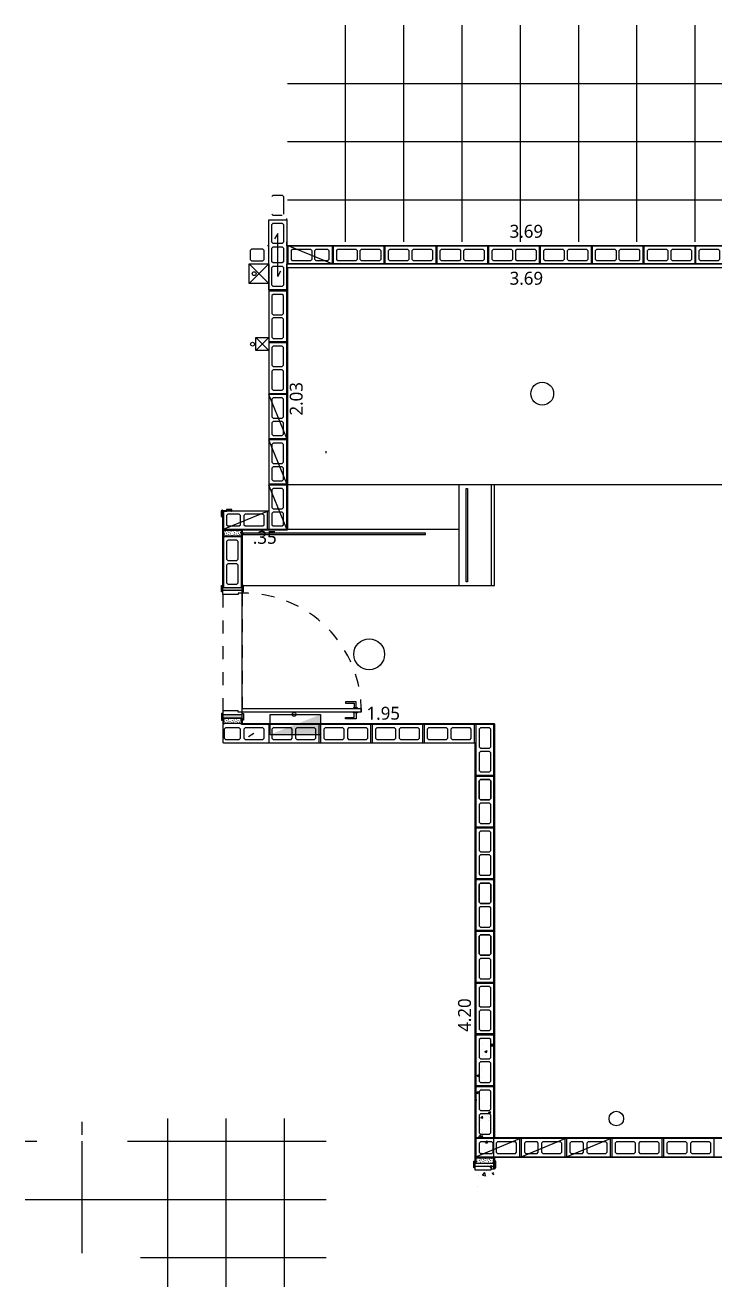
# Model space of a CAD drawing. Header units: metres. Extents: x 3.4 to 18.5, y -11.2 to 1.8.
# Drawn here: x 3.4 to 8.72, y -7.97 to 1.77 of the extents above; entities that cross this region are included whole.
import ezdxf

# ---------------------------------------------------------------- set-up
doc = ezdxf.new("R2010")
doc.units = ezdxf.units.M
doc.linetypes.add('HIDDEN', pattern=[0.375, 0.25, -0.125])
for name, color, linetype in [('00 - ARQ-STA - FOLHA', 5, 'Continuous'), ('ARQ-STA - COTA_DE_NÍVEL_(PLANTA-CORTE)', 4, 'Continuous'), ('ARQ-STA - COTAS_ALVENARIA', 1, 'Continuous'), ('ARQ-STA - PISOS_APARTAMENTOS - BANHEIROS', 8, 'Continuous'), ('ARQ-STA - PORTAS', 4, 'Continuous'), ('ARQ-STA - REVESTIMENTOS', 4, 'Continuous'), ('ARQ-STA - SHAFTS_E_ENCHIMENTOS', 1, 'Continuous'), ('ARQ-STA - SHAFTS_E_ENCHIMENTOS_NOMENCLATURA', 1, 'Continuous'), ('ELÉTRICA - ARQ-STA - ELÉTRICA', 82, 'Continuous'), ('ESTRUTURA - ARQ-STA - ALVENARIA_ESTRUTURAL', 5, 'Continuous'), ('ESTRUTURA - ARQ-STA - ALVENARIA_NÃO_ESTRUTURAL', 2, 'Continuous'), ('ESTRUTURA - ARQ-STA - BLOCOS_ESTRUTURAIS', 250, 'Continuous'), ('ESTRUTURA - ARQ-STA - VIGAS', 4, 'HIDDEN')]:
    doc.layers.add(name, color=color, linetype=linetype)
doc.styles.add('COTAS', font='segoeuil.ttf')
pattern_1 = [(81, (-1.88, 1e-13), (-0.98769, 0.156434), [])]

msp = doc.modelspace()

# ---------------------------------------------------------------- hatches: boundary and pattern name
at = {"layer": '00 - ARQ-STA - FOLHA', "true_color": 0x0000ea}
h = msp.add_hatch(dxfattribs=at)
h.set_pattern_fill('_USER', color=40, angle=81, pattern_type=0)
h.set_pattern_definition([(81, (0, 0), (-0.98769, 0.15643), [])])
h.paths.add_polyline_path([(6.804, -1.8046), (6.804, -2.5269), (6.8163, -2.5269), (6.8163, -1.8046)])
at = {"layer": '00 - ARQ-STA - FOLHA'}
h = msp.add_hatch(color=2, dxfattribs=at)
h.dxf.hatch_style = 1
h.paths.add_polyline_path([(6.4904, -2.1508), (5.0836, -2.1508), (5.0836, -2.1616), (6.4904, -2.1616)])
h.paths.add_polyline_path([(5.1356, -2.2945), (5.3645, -2.2945), (5.3645, -2.0546), (5.1356, -2.0546)], flags=9)
at = {"layer": '00 - ARQ-STA - FOLHA', "true_color": 0x0000ea}
h = msp.add_hatch(dxfattribs=at)
h.set_pattern_fill('_USER', color=32, angle=81, pattern_type=0)
h.set_pattern_definition(pattern_1)
h.paths.add_polyline_path([(7.9648, -6.6188, 0.414214), (7.9086, -6.675), (7.9648, -6.675)])
h.paths.add_polyline_path([(8.0211, -6.675), (7.9648, -6.675), (7.9648, -6.7039), (8.0131, -6.7039, 0.135785)])
h.paths.add_polyline_path([(8.0131, -6.7039), (7.9648, -6.7039), (7.9648, -6.7313, 0.263603)])
h = msp.add_hatch(dxfattribs=at)
h.set_pattern_fill('_USER', color=32, angle=81, pattern_type=0)
h.set_pattern_definition(pattern_1)
h.paths.add_polyline_path([(7.9648, -6.6188, 0.414214), (7.9086, -6.675), (7.9648, -6.675)])
h.paths.add_polyline_path([(8.0211, -6.675), (7.9648, -6.675), (7.9648, -6.7039), (8.0131, -6.7039, 0.135785)])
h.paths.add_polyline_path([(8.0131, -6.7039), (7.9648, -6.7039), (7.9648, -6.7313, 0.263603)])
at = {"layer": 'ARQ-STA - PISOS_APARTAMENTOS - BANHEIROS'}
h = msp.add_hatch(dxfattribs=at)
h.set_pattern_fill('_USER', color=256, scale=0.45, double=1, pattern_type=0)
h.set_pattern_definition([(0, (10.3737, 0.875), (0, 0.45), []), (90, (10.3737, 0.875), (-0.45, 3e-17), [])])
h.paths.add_polyline_path([(10.75, 1.775), (10.75, 0.385), (10.115, 0.385), (10.115, 0.1), (9.3149, 0.1), (9.3149, 0.8), (9.1149, 0.8), (9.1149, 0.1), (5.425, 0.1), (5.425, 1.775)])
h = msp.add_hatch(dxfattribs=at)
h.set_pattern_fill('_USER', color=256, scale=0.45, double=1, pattern_type=0)
h.set_pattern_definition([(0, (4.28987, -6.8499), (0, 0.45), []), (90, (4.28987, -6.8499), (-0.45, 3e-17), [])])
h.paths.add_polyline_path([(4.2899, -6.6999), (3.3999, -6.6999), (3.3999, -7.7149), (4.2899, -7.7149)])
h.paths.add_polyline_path([(4.1899, -6.8499), (4.1899, -6.7999), (3.4899, -6.7999), (3.4899, -6.8499)], flags=16)
h = msp.add_hatch(dxfattribs=at)
h.set_pattern_fill('_USER', color=256, scale=0.45, double=1, pattern_type=0)
h.set_pattern_definition([(0, (4.9507, -7.7499), (0, 0.45), []), (90, (4.9507, -7.7499), (-0.45, 3e-17), [])])
h.paths.add_polyline_path([(4.2899, -7.9749), (5.7249, -7.9749), (5.7249, -6.6749), (4.2899, -6.6749)])
at = {"layer": 'ARQ-STA - PORTAS'}
h = msp.add_hatch(color=23, dxfattribs=at)
h.dxf.hatch_style = 1
h.paths.add_polyline_path([(4.9249, -2.595), (5.0749, -2.595), (5.0749, -2.57), (4.9249, -2.57)])
h.paths.add_polyline_path([(5.0749, -3.58), (5.0749, -3.555), (4.9249, -3.555), (4.9249, -3.58)])
at = {"layer": 'ELÉTRICA - ARQ-STA - ELÉTRICA'}
msp.add_hatch(color=256, dxfattribs=at).paths.add_polyline_path([(5.681, -3.5517), (5.2904, -3.708), (5.681, -3.708)])

# ---------------------------------------------------------------- linework, layer by layer
at = {"layer": '00 - ARQ-STA - FOLHA', "color": 251, "true_color": 0x636466}
for p, q in [((6.7499, -2.555), (6.7499, -1.775)), ((6.804, -2.5269), (6.804, -1.8046)), ((6.9999, -2.555), (6.9999, -1.775)), ((7.0249, -2.555), (7.0249, -1.775)), ((7.0249, -1.775), (10.5178, -1.775)), ((5.42, -2.12), (6.7499, -2.12)), ((5.0749, -2.555), (7.0249, -2.555))]:
    msp.add_line(p, q, dxfattribs=at)
msp.add_lwpolyline([(5.0749, -2.125), (5.4249, -2.125), (5.4249, -1.775), (8.9749, -1.775), (8.9749, -1.925), (10.7749, -1.925), (10.7748, -5.825), (13.4748, -5.825), (13.4748, -6.825), (7.0248, -6.825), (7.0248, -3.625), (5.0749, -3.625), (5.0749, -2.125)], dxfattribs=at)
msp.add_lwpolyline([(6.804, -1.8046), (6.8163, -1.8046), (6.8163, -2.5269), (6.804, -2.5269)], close=True, dxfattribs=at)
at = {"layer": '00 - ARQ-STA - FOLHA', "color": 40, "true_color": 0xf8d731}
msp.add_lwpolyline([(6.4904, -2.1508), (5.0836, -2.1508), (5.0836, -2.1616), (6.4904, -2.1616)], close=True, dxfattribs=at)
at = {"layer": '00 - ARQ-STA - FOLHA', "color": 32, "true_color": 0xcd6928}
for centre, radius in [((7.3925, -1.0725), 0.0883), ((6.0561, -3.0866), 0.1193), ((7.9648, -6.675), 0.0562)]:
    msp.add_circle(centre, radius, dxfattribs=at)
at = {"layer": 'ARQ-STA - COTA_DE_NÍVEL_(PLANTA-CORTE)', "color": 4}
msp.add_line((5.7227, -1.533), (5.7227, -1.5162), dxfattribs=at)
at = {"layer": 'ARQ-STA - PORTAS', "color": 2}
msp.add_lwpolyline([(4.995, -1.98), (4.995, -1.968), (4.955, -1.968), (4.955, -1.9775), (4.913, -1.9775), (4.913, -2.0225), (4.925, -2.0225), (4.925, -2.02), (4.9155, -2.02), (4.9155, -1.98), (4.9575, -1.98), (4.9575, -1.9705), (4.9925, -1.9705), (4.9925, -1.98)], close=True, dxfattribs=at)
at = {"layer": 'ARQ-STA - PORTAS', "color": 1}
for points in [[(4.924, -1.9725), (4.924, -1.9735), (4.918, -1.9735), (4.918, -1.9725)], [(4.924, -1.9775), (4.924, -1.9735), (4.925, -1.9735), (4.925, -1.9775)], [(5.0749, -2.595), (5.0749, -2.615), (5.0449, -2.615), (5.0449, -2.625), (4.9249, -2.625), (4.9249, -2.595)], [(5.0749, -3.555), (5.0749, -3.535), (5.0449, -3.535), (5.0449, -3.525), (4.9249, -3.525), (4.9249, -3.555)], [(7.0249, -7.045), (7.0249, -7.065), (6.9949, -7.065), (6.9949, -7.075), (6.8749, -7.075), (6.8749, -7.045)]]:
    msp.add_lwpolyline(points, dxfattribs=at)
at = {"layer": 'ARQ-STA - PORTAS', "color": 2}
for points in [[(4.9249, -2.605), (4.9149, -2.605), (4.9149, -2.555), (4.9249, -2.555)], [(5.0749, -2.605), (5.0849, -2.605), (5.0849, -2.555), (5.0749, -2.555)], [(4.9249, -3.545), (4.9149, -3.545), (4.9149, -3.595), (4.9249, -3.595)], [(5.0749, -3.545), (5.0849, -3.545), (5.0849, -3.595), (5.0749, -3.595)], [(6.8749, -7.055), (6.8649, -7.055), (6.8649, -7.005), (6.8749, -7.005)], [(7.0249, -7.055), (7.0349, -7.055), (7.0349, -7.005), (7.0249, -7.005)]]:
    msp.add_lwpolyline(points, dxfattribs=at)
at = {"layer": 'ARQ-STA - PORTAS', "color": 4}
for points in [[(5.0749, -2.57), (5.0749, -2.595), (4.9249, -2.595), (4.9249, -2.57)], [(5.0749, -3.58), (5.0749, -3.555), (4.9249, -3.555), (4.9249, -3.58)], [(7.0249, -7.02), (7.0249, -7.045), (6.8749, -7.045), (6.8749, -7.02)]]:
    msp.add_lwpolyline(points, close=True, dxfattribs=at)
at = {"layer": 'ARQ-STA - PORTAS', "color": 250, "linetype": 'HIDDEN', "ltscale": 0.25}
for points in [[(4.9249, -2.625), (4.9249, -3.525)], [(5.0749, -2.615), (5.0749, -3.505)]]:
    msp.add_lwpolyline(points, dxfattribs=at)
at = {"layer": 'ARQ-STA - PORTAS', "color": 1}
msp.add_lwpolyline([(5.9949, -3.535), (5.0749, -3.535), (5.0749, -3.505), (5.9949, -3.505)], close=True, dxfattribs=at)
at = {"layer": 'ARQ-STA - PORTAS'}
for points in [[(5.9559, -3.5), (5.9559, -3.455), (5.8729, -3.455), (5.8729, -3.465), (5.9399, -3.465), (5.9399, -3.5)], [(5.9649, -3.505), (5.9649, -3.5), (5.9349, -3.5), (5.9349, -3.505)], [(5.9559, -3.54), (5.9559, -3.585), (5.8729, -3.585), (5.8729, -3.575), (5.9399, -3.575), (5.9399, -3.54)], [(5.9649, -3.535), (5.9649, -3.54), (5.9349, -3.54), (5.9349, -3.535)]]:
    msp.add_lwpolyline(points, dxfattribs=at)
at = {"layer": 'ARQ-STA - PORTAS', "color": 250, "linetype": 'HIDDEN', "ltscale": 0.25}
msp.add_arc((5.0899, -3.52), 0.9051, 359.05043, 90.94957, dxfattribs=at)
at = {"layer": 'ARQ-STA - REVESTIMENTOS'}
for p, q in [((5.4199, 0.0999), (5.42, 0.0999)), ((9.1149, -0.1), (5.4199, -0.1)), ((5.4249, -0.1), (5.4249, -2.125)), ((4.9249, -2.57), (4.9249, -1.98)), ((5.4249, -2.125), (5.0749, -2.125)), ((5.0749, -2.125), (5.0749, -2.57)), ((4.9299, -2.57), (4.9249, -2.57)), ((5.0749, -2.57), (5.0699, -2.57)), ((4.9249, -3.58), (4.9249, -3.625)), ((5.0699, -3.58), (5.0749, -3.58)), ((5.0749, -3.58), (5.0749, -3.625)), ((4.9249, -3.6201), (4.9249, -3.77)), ((5.0749, -3.625), (7.0248, -3.625)), ((7.0248, -3.625), (7.0248, -6.825)), ((6.8748, -3.775), (4.9249, -3.77)), ((6.8748, -7.02), (6.8748, -3.775)), ((7.0248, -6.825), (11.2199, -6.825)), ((9.5248, -6.975), (7.0248, -6.975)), ((7.0248, -6.975), (7.0248, -7.02))]:
    msp.add_line(p, q, dxfattribs=at)
at = {"layer": 'ARQ-STA - SHAFTS_E_ENCHIMENTOS', "color": 4}
for p, q in [((5.13, -0.07), (5.28, -0.07)), ((5.13, -0.22), (5.13, -0.07)), ((5.13, -0.07), (5.28, -0.22)), ((5.13, -0.22), (5.28, -0.07)), ((5.28, -0.07), (5.28, -0.22)), ((5.28, -0.22), (5.13, -0.22)), ((5.18, -0.6393), (5.28, -0.6393)), ((5.18, -0.7393), (5.18, -0.6393)), ((5.18, -0.7393), (5.28, -0.6393)), ((5.18, -0.6393), (5.28, -0.7393)), ((5.28, -0.6393), (5.28, -0.7393)), ((5.28, -0.7393), (5.18, -0.7393)), ((5.28, -1.0604), (5.28, -1.1604)), ((5.28, -1.63), (5.28, -1.98)), ((5.28, -1.98), (5.13, -1.98))]:
    msp.add_line(p, q, dxfattribs=at)
at = {"layer": 'ARQ-STA - SHAFTS_E_ENCHIMENTOS_NOMENCLATURA', "color": 4}
for centre in [(5.1679, -0.145), (5.1554, -0.69), (5.4758, -3.5517)]:
    msp.add_circle(centre, 0.015, dxfattribs=at)
at = {"layer": 'ELÉTRICA - ARQ-STA - ELÉTRICA'}
msp.add_lwpolyline([(5.2904, -3.5517), (5.681, -3.5517), (5.681, -3.708), (5.2904, -3.708)], close=True, dxfattribs=at)
at = {"layer": 'ESTRUTURA - ARQ-STA - ALVENARIA_ESTRUTURAL'}
for p, q in [((5.42, 0.27), (5.42, 0.28)), ((5.42, 0.07), (5.42, 0.0999)), ((5.28, 0.07), (5.27, 0.07)), ((10.78, 0.07), (5.42, 0.07)), ((5.27, -0.07), (5.28, -0.07)), ((5.28, -0.07), (5.28, -1.98)), ((5.42, -2.12), (5.42, -0.07)), ((5.42, -0.07), (10.78, -0.07)), ((5.28, -1.98), (4.93, -1.98)), ((4.93, -1.98), (4.93, -2.57)), ((5.07, -2.57), (5.07, -2.12)), ((5.07, -2.12), (5.42, -2.12)), ((4.93, -2.57), (5.07, -2.57)), ((5.0699, -3.58), (4.9299, -3.58)), ((4.9299, -3.58), (4.9299, -3.63)), ((5.0699, -3.63), (5.0699, -3.58)), ((7.0199, -3.63), (5.0699, -3.63)), ((7.0199, -6.83), (7.0199, -3.63)), ((4.9299, -3.77), (6.8799, -3.77)), ((6.8799, -3.77), (6.8799, -7.02)), ((9.67, -6.83), (7.0199, -6.83)), ((7.0199, -7.02), (7.0199, -6.97)), ((7.0199, -6.97), (9.5299, -6.97)), ((6.8799, -7.02), (7.0199, -7.02))]:
    msp.add_line(p, q, dxfattribs=at)
at = {"layer": 'ESTRUTURA - ARQ-STA - ALVENARIA_NÃO_ESTRUTURAL', "linetype": 'Continuous'}
msp.add_line((5.28, -0.77), (5.28, -0.86), dxfattribs=at)
at = {"layer": 'ESTRUTURA - ARQ-STA - BLOCOS_ESTRUTURAIS'}
for p, q in [((5.35, 0.1663), (5.325, 0.123)), ((5.35, -0.1662), (5.35, 0.1663)), ((5.77, -0.07), (5.43, 0.07)), ((5.35, -0.1662), (5.375, -0.1229)), ((5.42, -1.42), (5.28, -1.08)), ((5.42, -1.77), (5.28, -1.43)), ((5.42, -2.12), (5.28, -1.78)), ((4.93, -2.12), (5.27, -1.98)), ((4.9358, -2.13), (4.9358, -2.13)), ((4.9381, -2.1323), (4.9381, -2.1323)), ((4.944, -2.1382), (4.9458, -2.14)), ((4.9579, -2.13), (4.9579, -2.13)), ((4.9608, -2.1329), (4.9625, -2.1347)), ((4.969, -2.1412), (4.969, -2.1412)), ((4.972, -2.1441), (4.9738, -2.1459)), ((4.98, -2.13), (4.98, -2.13)), ((4.9888, -2.1388), (4.9905, -2.1405)), ((5.0021, -2.13), (5.0021, -2.13)), ((5.0053, -2.1332), (5.0071, -2.135)), ((5.0166, -2.1445), (5.0183, -2.1462)), ((5.0242, -2.13), (5.0242, -2.13)), ((5.0331, -2.1389), (5.0349, -2.1407)), ((5.0463, -2.13), (5.0463, -2.13)), ((5.0497, -2.1334), (5.0515, -2.1352)), ((5.0609, -2.1446), (5.0627, -2.1464)), ((5.0684, -2.13), (5.0684, -2.13)), ((4.93, -2.1463), (4.93, -2.1463)), ((4.93, -2.1684), (4.93, -2.1684)), ((4.9385, -2.1548), (4.9403, -2.1566)), ((4.9497, -2.166), (4.9515, -2.1678)), ((4.9553, -2.1495), (4.957, -2.1512)), ((4.9665, -2.1607), (4.9682, -2.1625)), ((4.9832, -2.1553), (4.985, -2.1571)), ((4.9945, -2.1666), (4.9962, -2.1683)), ((5, -2.15), (5.0017, -2.1518)), ((5.0112, -2.1612), (5.013, -2.163)), ((5.0278, -2.1557), (5.0295, -2.1575)), ((5.0309, -2.1588), (5.0309, -2.1588)), ((5.039, -2.1669), (5.0408, -2.1687)), ((5.0444, -2.1502), (5.0461, -2.1519)), ((5.0556, -2.1614), (5.0573, -2.1632)), ((5.0619, -2.1677), (5.0619, -2.1677)), ((4.939, -3.6053), (4.9372, -3.6036)), ((4.9381, -3.5823), (4.9381, -3.5823)), ((4.9443, -3.5886), (4.9426, -3.5868)), ((4.9556, -3.5998), (4.9538, -3.5981)), ((4.9609, -3.5831), (4.9591, -3.5813)), ((4.969, -3.5912), (4.969, -3.5912)), ((4.9721, -3.5943), (4.9704, -3.5925)), ((4.9834, -3.6055), (4.9816, -3.6038)), ((4.9887, -3.5888), (4.9869, -3.587)), ((4.9999, -3.6), (4.9982, -3.5982)), ((5.0055, -3.5834), (5.0037, -3.5817)), ((5.0167, -3.5946), (5.0149, -3.5929)), ((5.0279, -3.6059), (5.0261, -3.6041)), ((5.0334, -3.5893), (5.0317, -3.5875)), ((5.0447, -3.6005), (5.0429, -3.5988)), ((5.0502, -3.584), (5.0484, -3.5822)), ((5.0614, -3.5952), (5.0596, -3.5934)), ((5.0699, -3.5816), (5.0699, -3.5816)), ((5.0699, -3.6037), (5.0699, -3.6037)), ((4.9315, -3.62), (4.9315, -3.62)), ((4.9502, -3.6166), (4.9484, -3.6148)), ((4.9536, -3.62), (4.9536, -3.62)), ((4.9668, -3.611), (4.965, -3.6093)), ((4.9757, -3.62), (4.9757, -3.62)), ((4.9946, -3.6167), (4.9928, -3.615)), ((4.9978, -3.62), (4.9978, -3.62)), ((5.0112, -3.6112), (5.0094, -3.6095)), ((5.0199, -3.62), (5.0199, -3.62)), ((5.0309, -3.6088), (5.0309, -3.6088)), ((5.0391, -3.6171), (5.0374, -3.6153)), ((5.042, -3.62), (5.042, -3.62)), ((5.0559, -3.6118), (5.0541, -3.61)), ((5.0618, -3.6177), (5.0618, -3.6177)), ((5.0641, -3.62), (5.0641, -3.62)), ((5.1662, -3.7), (5.1229, -3.725)), ((6.8799, -6.97), (7.2199, -6.83)), ((7.2299, -6.97), (7.5699, -6.83)), ((7.5799, -6.97), (7.9199, -6.83)), ((6.8799, -6.9963), (6.8799, -6.9963)), ((6.8799, -7.0184), (6.8799, -7.0184)), ((6.8857, -6.98), (6.8857, -6.98)), ((6.8881, -6.9823), (6.8881, -6.9823)), ((6.8885, -7.0048), (6.8902, -7.0066)), ((6.894, -6.9882), (6.8958, -6.99)), ((6.8997, -7.016), (6.9015, -7.0178)), ((6.9052, -6.9995), (6.907, -7.0012)), ((6.9078, -6.98), (6.9078, -6.98)), ((6.9107, -6.9829), (6.9125, -6.9847)), ((6.9164, -7.0107), (6.9182, -7.0125)), ((6.919, -6.9912), (6.919, -6.9912)), ((6.922, -6.9941), (6.9237, -6.9959)), ((6.9299, -6.98), (6.9299, -6.98)), ((6.9332, -7.0053), (6.935, -7.0071)), ((6.9387, -6.9888), (6.9405, -6.9905)), ((6.9444, -7.0166), (6.9462, -7.0183)), ((6.9499, -7), (6.9517, -7.0018)), ((6.952, -6.98), (6.952, -6.98)), ((6.9553, -6.9832), (6.957, -6.985)), ((6.9612, -7.0112), (6.9629, -7.013)), ((6.9665, -6.9945), (6.9683, -6.9962)), ((6.9741, -6.98), (6.9741, -6.98)), ((6.9777, -7.0057), (6.9795, -7.0075)), ((6.9809, -7.0088), (6.9809, -7.0088)), ((6.9831, -6.9889), (6.9848, -6.9907)), ((6.989, -7.0169), (6.9907, -7.0187)), ((6.9943, -7.0002), (6.9961, -7.0019)), ((6.9962, -6.98), (6.9962, -6.98)), ((6.9997, -6.9834), (7.0014, -6.9852)), ((7.0055, -7.0114), (7.0073, -7.0132)), ((7.0109, -6.9946), (7.0126, -6.9964)), ((7.0118, -7.0177), (7.0118, -7.0177)), ((7.0183, -6.98), (7.0183, -6.98))]:
    msp.add_line(p, q, dxfattribs=at)
for points in [[(5.305, 0.4525), (5.315, 0.4625), (5.385, 0.4625)], [(5.385, 0.4625), (5.395, 0.4525), (5.395, 0.315)], [(5.385, 0.305), (5.315, 0.305), (5.305, 0.315)], [(5.42, 0.27), (5.42, -0.27), (5.28, -0.27), (5.28, 0.27), (5.42, 0.27)], [(5.385, 0.245), (5.395, 0.235), (5.395, 0.0975), (5.385, 0.0875), (5.315, 0.0875), (5.305, 0.0975), (5.305, 0.235), (5.315, 0.245), (5.385, 0.245)], [(5.245, 0.035), (5.235, 0.045), (5.1475, 0.045), (5.1375, 0.035), (5.1375, -0.035), (5.1475, -0.045), (5.235, -0.045), (5.245, -0.035), (5.245, 0.035)], [(5.385, 0.0625), (5.395, 0.0525), (5.395, -0.0525), (5.385, -0.0625), (5.315, -0.0625), (5.305, -0.0525), (5.305, 0.0525), (5.315, 0.0625), (5.385, 0.0625)], [(5.77, -0.07), (5.43, -0.07), (5.43, 0.07), (5.77, 0.07), (5.77, -0.07)], [(5.6125, -0.035), (5.6025, -0.045), (5.465, -0.045), (5.455, -0.035), (5.455, 0.035), (5.465, 0.045), (5.6025, 0.045), (5.6125, 0.035), (5.6125, -0.035)], [(5.745, -0.035), (5.735, -0.045), (5.6475, -0.045), (5.6375, -0.035), (5.6375, 0.035), (5.6475, 0.045), (5.735, 0.045), (5.745, 0.035), (5.745, -0.035)], [(5.78, 0.07), (6.17, 0.07), (6.17, -0.07), (5.78, -0.07), (5.78, 0.07)], [(5.805, 0.035), (5.815, 0.045), (5.9525, 0.045), (5.9625, 0.035), (5.9625, -0.035), (5.9525, -0.045), (5.815, -0.045), (5.805, -0.035), (5.805, 0.035)], [(5.9875, 0.035), (5.9975, 0.045), (6.135, 0.045), (6.145, 0.035), (6.145, -0.035), (6.135, -0.045), (5.9975, -0.045), (5.9875, -0.035), (5.9875, 0.035)], [(6.18, 0.07), (6.57, 0.07), (6.57, -0.07), (6.18, -0.07), (6.18, 0.07)], [(6.205, 0.035), (6.215, 0.045), (6.3525, 0.045), (6.3625, 0.035), (6.3625, -0.035), (6.3525, -0.045), (6.215, -0.045), (6.205, -0.035), (6.205, 0.035)], [(6.3875, 0.035), (6.3975, 0.045), (6.535, 0.045), (6.545, 0.035), (6.545, -0.035), (6.535, -0.045), (6.3975, -0.045), (6.3875, -0.035), (6.3875, 0.035)], [(6.58, 0.07), (6.97, 0.07), (6.97, -0.07), (6.58, -0.07), (6.58, 0.07)], [(6.605, 0.035), (6.615, 0.045), (6.7525, 0.045), (6.7625, 0.035), (6.7625, -0.035), (6.7525, -0.045), (6.615, -0.045), (6.605, -0.035), (6.605, 0.035)], [(6.7875, 0.035), (6.7975, 0.045), (6.935, 0.045), (6.945, 0.035), (6.945, -0.035), (6.935, -0.045), (6.7975, -0.045), (6.7875, -0.035), (6.7875, 0.035)], [(6.98, 0.07), (7.37, 0.07), (7.37, -0.07), (6.98, -0.07), (6.98, 0.07)], [(7.005, 0.035), (7.015, 0.045), (7.1525, 0.045), (7.1625, 0.035), (7.1625, -0.035), (7.1525, -0.045), (7.015, -0.045), (7.005, -0.035), (7.005, 0.035)], [(7.1875, 0.035), (7.1975, 0.045), (7.335, 0.045), (7.345, 0.035), (7.345, -0.035), (7.335, -0.045), (7.1975, -0.045), (7.1875, -0.035), (7.1875, 0.035)], [(7.38, 0.07), (7.77, 0.07), (7.77, -0.07), (7.38, -0.07), (7.38, 0.07)], [(7.405, 0.035), (7.415, 0.045), (7.5525, 0.045), (7.5625, 0.035), (7.5625, -0.035), (7.5525, -0.045), (7.415, -0.045), (7.405, -0.035), (7.405, 0.035)], [(7.5875, 0.035), (7.5975, 0.045), (7.735, 0.045), (7.745, 0.035), (7.745, -0.035), (7.735, -0.045), (7.5975, -0.045), (7.5875, -0.035), (7.5875, 0.035)], [(7.78, 0.07), (8.17, 0.07), (8.17, -0.07), (7.78, -0.07), (7.78, 0.07)], [(7.805, 0.035), (7.815, 0.045), (7.9525, 0.045), (7.9625, 0.035), (7.9625, -0.035), (7.9525, -0.045), (7.815, -0.045), (7.805, -0.035), (7.805, 0.035)], [(7.9875, 0.035), (7.9975, 0.045), (8.135, 0.045), (8.145, 0.035), (8.145, -0.035), (8.135, -0.045), (7.9975, -0.045), (7.9875, -0.035), (7.9875, 0.035)], [(8.18, 0.07), (8.57, 0.07), (8.57, -0.07), (8.18, -0.07), (8.18, 0.07)], [(8.205, 0.035), (8.215, 0.045), (8.3525, 0.045), (8.3625, 0.035), (8.3625, -0.035), (8.3525, -0.045), (8.215, -0.045), (8.205, -0.035), (8.205, 0.035)], [(8.3875, 0.035), (8.3975, 0.045), (8.535, 0.045), (8.545, 0.035), (8.545, -0.035), (8.535, -0.045), (8.3975, -0.045), (8.3875, -0.035), (8.3875, 0.035)], [(8.58, 0.07), (8.97, 0.07), (8.97, -0.07), (8.58, -0.07), (8.58, 0.07)], [(8.605, 0.035), (8.615, 0.045), (8.7525, 0.045), (8.7625, 0.035), (8.7625, -0.035), (8.7525, -0.045), (8.615, -0.045), (8.605, -0.035), (8.605, 0.035)], [(5.385, -0.0875), (5.395, -0.0975), (5.395, -0.235), (5.385, -0.245), (5.315, -0.245), (5.305, -0.235), (5.305, -0.0975), (5.315, -0.0875), (5.385, -0.0875)], [(5.42, -0.67), (5.42, -0.28), (5.28, -0.28), (5.28, -0.67), (5.42, -0.67)], [(5.385, -0.4625), (5.395, -0.4525), (5.395, -0.315), (5.385, -0.305), (5.315, -0.305), (5.305, -0.315), (5.305, -0.4525), (5.315, -0.4625), (5.385, -0.4625)], [(5.385, -0.645), (5.395, -0.635), (5.395, -0.4975), (5.385, -0.4875), (5.315, -0.4875), (5.305, -0.4975), (5.305, -0.635), (5.315, -0.645), (5.385, -0.645)], [(5.42, -1.07), (5.42, -0.68), (5.28, -0.68), (5.28, -1.07), (5.42, -1.07)], [(5.385, -0.8625), (5.395, -0.8525), (5.395, -0.715), (5.385, -0.705), (5.315, -0.705), (5.305, -0.715), (5.305, -0.8525), (5.315, -0.8625), (5.385, -0.8625)], [(5.385, -1.045), (5.395, -1.035), (5.395, -0.8975), (5.385, -0.8875), (5.315, -0.8875), (5.305, -0.8975), (5.305, -1.035), (5.315, -1.045), (5.385, -1.045)], [(5.42, -1.42), (5.42, -1.08), (5.28, -1.08), (5.28, -1.42), (5.42, -1.42)], [(5.385, -1.2625), (5.395, -1.2525), (5.395, -1.115), (5.385, -1.105), (5.315, -1.105), (5.305, -1.115), (5.305, -1.2525), (5.315, -1.2625), (5.385, -1.2625)], [(5.385, -1.395), (5.395, -1.385), (5.395, -1.2975), (5.385, -1.2875), (5.315, -1.2875), (5.305, -1.2975), (5.305, -1.385), (5.315, -1.395), (5.385, -1.395)], [(5.42, -1.77), (5.42, -1.43), (5.28, -1.43), (5.28, -1.77), (5.42, -1.77)], [(5.385, -1.6125), (5.395, -1.6025), (5.395, -1.465), (5.385, -1.455), (5.315, -1.455), (5.305, -1.465), (5.305, -1.6025), (5.315, -1.6125), (5.385, -1.6125)], [(5.385, -1.745), (5.395, -1.735), (5.395, -1.6475), (5.385, -1.6375), (5.315, -1.6375), (5.305, -1.6475), (5.305, -1.735), (5.315, -1.745), (5.385, -1.745)], [(5.42, -2.12), (5.42, -1.78), (5.28, -1.78), (5.28, -2.12), (5.42, -2.12)], [(5.385, -1.9625), (5.395, -1.9525), (5.395, -1.815), (5.385, -1.805), (5.315, -1.805), (5.305, -1.815), (5.305, -1.9525), (5.315, -1.9625), (5.385, -1.9625)], [(4.93, -2.12), (5.27, -2.12), (5.27, -1.98), (4.93, -1.98), (4.93, -2.12)], [(4.955, -2.085), (4.965, -2.095), (5.0525, -2.095), (5.0625, -2.085), (5.0625, -2.015), (5.0525, -2.005), (4.965, -2.005), (4.955, -2.015), (4.955, -2.085)], [(5.0875, -2.085), (5.0975, -2.095), (5.235, -2.095), (5.245, -2.085), (5.245, -2.015), (5.235, -2.005), (5.0975, -2.005), (5.0875, -2.015), (5.0875, -2.085)], [(5.385, -2.095), (5.395, -2.085), (5.395, -1.9975), (5.385, -1.9875), (5.315, -1.9875), (5.305, -1.9975), (5.305, -2.085), (5.315, -2.095), (5.385, -2.095)], [(4.93, -2.13), (4.93, -2.17), (5.07, -2.17), (5.07, -2.13), (4.93, -2.13)], [(4.93, -2.18), (4.93, -2.57), (5.07, -2.57), (5.07, -2.18), (4.93, -2.18)], [(4.965, -2.205), (4.955, -2.215), (4.955, -2.3525), (4.965, -2.3625), (5.035, -2.3625), (5.045, -2.3525), (5.045, -2.215), (5.035, -2.205), (4.965, -2.205)], [(4.965, -2.3875), (4.955, -2.3975), (4.955, -2.535), (4.965, -2.545), (5.035, -2.545), (5.045, -2.535), (5.045, -2.3975), (5.035, -2.3875), (4.965, -2.3875)], [(5.0699, -3.62), (5.0699, -3.58), (4.9299, -3.58), (4.9299, -3.62), (5.0699, -3.62)], [(5.0624, -3.665), (5.0524, -3.655), (4.9474, -3.655), (4.9374, -3.665), (4.9374, -3.735), (4.9474, -3.745), (5.0524, -3.745), (5.0624, -3.735), (5.0624, -3.665)], [(5.2449, -3.665), (5.2349, -3.655), (5.0974, -3.655), (5.0874, -3.665), (5.0874, -3.735), (5.0974, -3.745), (5.2349, -3.745), (5.2449, -3.735), (5.2449, -3.665)], [(5.6699, -3.63), (5.2799, -3.63), (5.2799, -3.77), (5.6699, -3.77), (5.6699, -3.63)], [(5.4624, -3.665), (5.4524, -3.655), (5.3149, -3.655), (5.3049, -3.665), (5.3049, -3.735), (5.3149, -3.745), (5.4524, -3.745), (5.4624, -3.735), (5.4624, -3.665)], [(5.6449, -3.665), (5.6349, -3.655), (5.4974, -3.655), (5.4874, -3.665), (5.4874, -3.735), (5.4974, -3.745), (5.6349, -3.745), (5.6449, -3.735), (5.6449, -3.665)], [(6.0699, -3.63), (5.6799, -3.63), (5.6799, -3.77), (6.0699, -3.77), (6.0699, -3.63)], [(5.8624, -3.665), (5.8524, -3.655), (5.7149, -3.655), (5.7049, -3.665), (5.7049, -3.735), (5.7149, -3.745), (5.8524, -3.745), (5.8624, -3.735), (5.8624, -3.665)], [(6.0449, -3.665), (6.0349, -3.655), (5.8974, -3.655), (5.8874, -3.665), (5.8874, -3.735), (5.8974, -3.745), (6.0349, -3.745), (6.0449, -3.735), (6.0449, -3.665)], [(6.4699, -3.63), (6.0799, -3.63), (6.0799, -3.77), (6.4699, -3.77), (6.4699, -3.63)], [(6.2624, -3.665), (6.2524, -3.655), (6.1149, -3.655), (6.1049, -3.665), (6.1049, -3.735), (6.1149, -3.745), (6.2524, -3.745), (6.2624, -3.735), (6.2624, -3.665)], [(6.4449, -3.665), (6.4349, -3.655), (6.2974, -3.655), (6.2874, -3.665), (6.2874, -3.735), (6.2974, -3.745), (6.4349, -3.745), (6.4449, -3.735), (6.4449, -3.665)], [(6.8699, -3.63), (6.4799, -3.63), (6.4799, -3.77), (6.8699, -3.77), (6.8699, -3.63)], [(6.6624, -3.665), (6.6524, -3.655), (6.5149, -3.655), (6.5049, -3.665), (6.5049, -3.735), (6.5149, -3.745), (6.6524, -3.745), (6.6624, -3.735), (6.6624, -3.665)], [(6.8449, -3.665), (6.8349, -3.655), (6.6974, -3.655), (6.6874, -3.665), (6.6874, -3.735), (6.6974, -3.745), (6.8349, -3.745), (6.8449, -3.735), (6.8449, -3.665)], [(6.8799, -3.63), (6.8799, -4.02), (7.0199, -4.02), (7.0199, -3.63), (6.8799, -3.63)], [(6.9149, -3.655), (6.9049, -3.665), (6.9049, -3.8025), (6.9149, -3.8125), (6.9849, -3.8125), (6.9949, -3.8025), (6.9949, -3.665), (6.9849, -3.655), (6.9149, -3.655)], [(6.9149, -3.8375), (6.9049, -3.8475), (6.9049, -3.985), (6.9149, -3.995), (6.9849, -3.995), (6.9949, -3.985), (6.9949, -3.8475), (6.9849, -3.8375), (6.9149, -3.8375)], [(6.8799, -4.03), (6.8799, -4.42), (7.0199, -4.42), (7.0199, -4.03), (6.8799, -4.03)], [(6.9149, -4.055), (6.9049, -4.065), (6.9049, -4.2025), (6.9149, -4.2125), (6.9849, -4.2125), (6.9949, -4.2025), (6.9949, -4.065), (6.9849, -4.055), (6.9149, -4.055)], [(6.9849, -4.055), (6.9949, -4.065), (6.9949, -4.2025), (6.9849, -4.2125), (6.9149, -4.2125), (6.9049, -4.2025), (6.9049, -4.065), (6.9149, -4.055), (6.9849, -4.055)], [(6.9149, -4.2375), (6.9049, -4.2475), (6.9049, -4.385), (6.9149, -4.395), (6.9849, -4.395), (6.9949, -4.385), (6.9949, -4.2475), (6.9849, -4.2375), (6.9149, -4.2375)], [(6.9149, -4.2375), (6.9049, -4.2475), (6.9049, -4.385), (6.9149, -4.395), (6.9849, -4.395), (6.9949, -4.385), (6.9949, -4.2475), (6.9849, -4.2375), (6.9149, -4.2375)], [(6.8799, -4.43), (6.8799, -4.82), (7.0199, -4.82), (7.0199, -4.43), (6.8799, -4.43)], [(6.9149, -4.455), (6.9049, -4.465), (6.9049, -4.6025), (6.9149, -4.6125), (6.9849, -4.6125), (6.9949, -4.6025), (6.9949, -4.465), (6.9849, -4.455), (6.9149, -4.455)], [(6.9149, -4.6375), (6.9049, -4.6475), (6.9049, -4.785), (6.9149, -4.795), (6.9849, -4.795), (6.9949, -4.785), (6.9949, -4.6475), (6.9849, -4.6375), (6.9149, -4.6375)], [(6.9149, -4.6375), (6.9049, -4.6475), (6.9049, -4.785), (6.9149, -4.795), (6.9849, -4.795), (6.9949, -4.785), (6.9949, -4.6475), (6.9849, -4.6375), (6.9149, -4.6375)], [(6.8799, -4.83), (6.8799, -5.22), (7.0199, -5.22), (7.0199, -4.83), (6.8799, -4.83)], [(6.9149, -4.855), (6.9049, -4.865), (6.9049, -5.0025), (6.9149, -5.0125), (6.9849, -5.0125), (6.9949, -5.0025), (6.9949, -4.865), (6.9849, -4.855), (6.9149, -4.855)], [(6.9849, -4.855), (6.9949, -4.865), (6.9949, -5.0025), (6.9849, -5.0125), (6.9149, -5.0125), (6.9049, -5.0025), (6.9049, -4.865), (6.9149, -4.855), (6.9849, -4.855)], [(6.9149, -5.0375), (6.9049, -5.0475), (6.9049, -5.185), (6.9149, -5.195), (6.9849, -5.195), (6.9949, -5.185), (6.9949, -5.0475), (6.9849, -5.0375), (6.9149, -5.0375)], [(6.8799, -5.23), (6.8799, -5.62), (7.0199, -5.62), (7.0199, -5.23), (6.8799, -5.23)], [(6.9149, -5.255), (6.9049, -5.265), (6.9049, -5.4025), (6.9149, -5.4125), (6.9849, -5.4125), (6.9949, -5.4025), (6.9949, -5.265), (6.9849, -5.255), (6.9149, -5.255)], [(6.9849, -5.255), (6.9949, -5.265), (6.9949, -5.4025), (6.9849, -5.4125), (6.9149, -5.4125), (6.9049, -5.4025), (6.9049, -5.265), (6.9149, -5.255), (6.9849, -5.255)], [(6.9149, -5.4375), (6.9049, -5.4475), (6.9049, -5.585), (6.9149, -5.595), (6.9849, -5.595), (6.9949, -5.585), (6.9949, -5.4475), (6.9849, -5.4375), (6.9149, -5.4375)], [(6.8799, -5.63), (6.8799, -6.02), (7.0199, -6.02), (7.0199, -5.63), (6.8799, -5.63)], [(6.9149, -5.655), (6.9049, -5.665), (6.9049, -5.8025), (6.9149, -5.8125), (6.9849, -5.8125), (6.9949, -5.8025), (6.9949, -5.665), (6.9849, -5.655), (6.9149, -5.655)], [(6.9149, -5.8375), (6.9049, -5.8475), (6.9049, -5.985), (6.9149, -5.995), (6.9849, -5.995), (6.9949, -5.985), (6.9949, -5.8475), (6.9849, -5.8375), (6.9149, -5.8375)], [(6.8799, -6.03), (6.8799, -6.42), (7.0199, -6.42), (7.0199, -6.03), (6.8799, -6.03)], [(6.9149, -6.055), (6.9049, -6.065), (6.9049, -6.2025), (6.9149, -6.2125), (6.9849, -6.2125), (6.9949, -6.2025), (6.9949, -6.065), (6.9849, -6.055), (6.9149, -6.055)], [(6.9149, -6.2375), (6.9049, -6.2475), (6.9049, -6.385), (6.9149, -6.395), (6.9849, -6.395), (6.9949, -6.385), (6.9949, -6.2475), (6.9849, -6.2375), (6.9149, -6.2375)], [(6.8799, -6.43), (6.8799, -6.82), (7.0199, -6.82), (7.0199, -6.43), (6.8799, -6.43)], [(6.9149, -6.455), (6.9049, -6.465), (6.9049, -6.6025), (6.9149, -6.6125), (6.9849, -6.6125), (6.9949, -6.6025), (6.9949, -6.465), (6.9849, -6.455), (6.9149, -6.455)], [(6.9149, -6.6375), (6.9049, -6.6475), (6.9049, -6.785), (6.9149, -6.795), (6.9849, -6.795), (6.9949, -6.785), (6.9949, -6.6475), (6.9849, -6.6375), (6.9149, -6.6375)], [(6.8799, -6.97), (7.2199, -6.97), (7.2199, -6.83), (6.8799, -6.83), (6.8799, -6.97)], [(6.9049, -6.935), (6.9149, -6.945), (7.0024, -6.945), (7.0124, -6.935), (7.0124, -6.865), (7.0024, -6.855), (6.9149, -6.855), (6.9049, -6.865), (6.9049, -6.935)], [(7.0374, -6.935), (7.0474, -6.945), (7.1849, -6.945), (7.1949, -6.935), (7.1949, -6.865), (7.1849, -6.855), (7.0474, -6.855), (7.0374, -6.865), (7.0374, -6.935)], [(7.2299, -6.97), (7.5699, -6.97), (7.5699, -6.83), (7.2299, -6.83), (7.2299, -6.97)], [(7.2549, -6.935), (7.2649, -6.945), (7.3524, -6.945), (7.3624, -6.935), (7.3624, -6.865), (7.3524, -6.855), (7.2649, -6.855), (7.2549, -6.865), (7.2549, -6.935)], [(7.3874, -6.935), (7.3974, -6.945), (7.5349, -6.945), (7.5449, -6.935), (7.5449, -6.865), (7.5349, -6.855), (7.3974, -6.855), (7.3874, -6.865), (7.3874, -6.935)], [(7.5799, -6.97), (7.9199, -6.97), (7.9199, -6.83), (7.5799, -6.83), (7.5799, -6.97)], [(7.6049, -6.935), (7.6149, -6.945), (7.7024, -6.945), (7.7124, -6.935), (7.7124, -6.865), (7.7024, -6.855), (7.6149, -6.855), (7.6049, -6.865), (7.6049, -6.935)], [(7.7374, -6.935), (7.7474, -6.945), (7.8849, -6.945), (7.8949, -6.935), (7.8949, -6.865), (7.8849, -6.855), (7.7474, -6.855), (7.7374, -6.865), (7.7374, -6.935)], [(8.3199, -6.83), (7.9299, -6.83), (7.9299, -6.97), (8.3199, -6.97), (8.3199, -6.83)], [(8.1124, -6.865), (8.1024, -6.855), (7.9649, -6.855), (7.9549, -6.865), (7.9549, -6.935), (7.9649, -6.945), (8.1024, -6.945), (8.1124, -6.935), (8.1124, -6.865)], [(8.2949, -6.865), (8.2849, -6.855), (8.1474, -6.855), (8.1374, -6.865), (8.1374, -6.935), (8.1474, -6.945), (8.2849, -6.945), (8.2949, -6.935), (8.2949, -6.865)], [(8.7199, -6.83), (8.3299, -6.83), (8.3299, -6.97), (8.7199, -6.97), (8.7199, -6.83)], [(8.5124, -6.865), (8.5024, -6.855), (8.3649, -6.855), (8.3549, -6.865), (8.3549, -6.935), (8.3649, -6.945), (8.5024, -6.945), (8.5124, -6.935), (8.5124, -6.865)], [(8.6949, -6.865), (8.6849, -6.855), (8.5474, -6.855), (8.5374, -6.865), (8.5374, -6.935), (8.5474, -6.945), (8.6849, -6.945), (8.6949, -6.935), (8.6949, -6.865)], [(6.8799, -6.98), (6.8799, -7.02), (7.0199, -7.02), (7.0199, -6.98), (6.8799, -6.98)]]:
    msp.add_lwpolyline(points, dxfattribs=at)
at = {"layer": 'ESTRUTURA - ARQ-STA - VIGAS', "color": 74, "linetype": 'Continuous'}
for p, q in [((6.9027, -6.0323), (6.9027, -6.0323)), ((6.9524, -6.0271), (6.9524, -6.0271)), ((6.9842, -6.0255), (6.9842, -6.0255)), ((6.933, -6.1398), (6.933, -6.1398)), ((6.9343, -6.1005), (6.9343, -6.1005)), ((6.9953, -6.1131), (7.0075, -6.0985)), ((6.9953, -6.1131), (7.0105, -6.1145)), ((6.9963, -6.1114), (6.9963, -6.1114)), ((7.0108, -6.1144), (7.0079, -6.0985)), ((6.9029, -6.1569), (6.9029, -6.1569)), ((6.9295, -6.2116), (6.9295, -6.2116)), ((6.9312, -6.1851), (6.9312, -6.1851)), ((6.9501, -6.1567), (6.9679, -6.1499)), ((6.9501, -6.1567), (6.9628, -6.1652)), ((6.9565, -6.191), (6.9565, -6.191)), ((6.9628, -6.1652), (6.9679, -6.1499)), ((6.9931, -6.2032), (6.9931, -6.2032)), ((6.8883, -6.3409), (6.9061, -6.3341)), ((6.901, -6.3494), (6.9061, -6.3341)), ((6.9226, -6.2914), (6.9226, -6.2914)), ((6.9263, -6.3034), (6.9263, -6.3034)), ((6.9281, -6.2697), (6.9281, -6.2697)), ((6.988, -6.2918), (6.988, -6.2918)), ((6.8883, -6.3409), (6.901, -6.3494)), ((6.925, -6.3542), (6.925, -6.3542)), ((6.9385, -6.4216), (6.9385, -6.4216)), ((6.9557, -6.3909), (6.9557, -6.3909)), ((6.9834, -6.3471), (6.9834, -6.3471)), ((6.8799, -6.517), (6.883, -6.5137)), ((6.8859, -6.5378), (6.8831, -6.5137)), ((6.8836, -6.4793), (6.8958, -6.4647)), ((6.8836, -6.4793), (6.8988, -6.4806)), ((6.8888, -6.4911), (6.8888, -6.4911)), ((6.8991, -6.4806), (6.8962, -6.4646)), ((6.9189, -6.5233), (6.9189, -6.5233)), ((6.922, -6.4388), (6.922, -6.4388)), ((6.9323, -6.4615), (6.9323, -6.4615)), ((6.9921, -6.4557), (6.9921, -6.4557)), ((6.8799, -6.537), (6.8859, -6.538)), ((6.888, -6.5507), (6.888, -6.5507)), ((6.9158, -6.6079), (6.9158, -6.6079)), ((6.9218, -6.613), (6.9218, -6.613)), ((6.9782, -6.6273), (6.9959, -6.6205)), ((6.9782, -6.6273), (6.9908, -6.6359)), ((6.9824, -6.5701), (6.9824, -6.5701)), ((6.9908, -6.6359), (6.9959, -6.6205)), ((6.8921, -6.7146), (6.8921, -6.7146)), ((6.9127, -6.6924), (6.9127, -6.6924)), ((6.9156, -6.6703), (6.9156, -6.6703)), ((6.9188, -6.6704), (6.9311, -6.6558)), ((6.9188, -6.6704), (6.934, -6.6717)), ((6.9344, -6.6716), (6.9314, -6.6557)), ((6.9741, -6.6862), (6.9741, -6.6862)), ((6.9792, -6.6619), (6.9792, -6.6619)), ((6.9827, -6.6688), (6.9827, -6.6688)), ((6.8969, -6.8238), (6.9167, -6.8032)), ((6.897, -6.8239), (6.9196, -6.8274)), ((6.9096, -6.777), (6.9096, -6.777)), ((6.9124, -6.7621), (6.9124, -6.7621)), ((6.9164, -6.8115), (6.9341, -6.8047)), ((6.9164, -6.8115), (6.929, -6.8201)), ((6.9196, -6.8273), (6.9168, -6.8032)), ((6.9236, -6.8153), (6.9236, -6.8153)), ((6.929, -6.8201), (6.9341, -6.8047)), ((6.9316, -6.7831), (6.9316, -6.7831)), ((7.0086, -6.7495), (7.0086, -6.7495)), ((6.9065, -6.8615), (6.9065, -6.8615)), ((6.9418, -6.8496), (6.9418, -6.8496)), ((6.9541, -6.8614), (6.9663, -6.8468)), ((6.9541, -6.8614), (6.9693, -6.8627)), ((6.9696, -6.8627), (6.9667, -6.8468)), ((6.9034, -6.9461), (6.9034, -6.9461)), ((6.9211, -6.9346), (6.9211, -6.9346)), ((6.9277, -6.9792), (6.9277, -6.9792)), ((6.9819, -6.9904), (6.9819, -6.9904)), ((7.0097, -6.9508), (7.0097, -6.9508)), ((6.8972, -7.1152), (6.8972, -7.1152)), ((6.9003, -7.0307), (6.9003, -7.0307)), ((6.9306, -7.1133), (6.9504, -7.0927)), ((6.9306, -7.1134), (6.9532, -7.1169)), ((6.9308, -7.1047), (6.9308, -7.1047)), ((6.9533, -7.1168), (6.9504, -7.0927)), ((6.9592, -7.0799), (6.9592, -7.0799)), ((6.9685, -7.0289), (6.9685, -7.0289)), ((6.9893, -7.0525), (7.0016, -7.0379)), ((6.9893, -7.0525), (7.0045, -7.0538)), ((7.0049, -7.0537), (7.0019, -7.0378)), ((7.0062, -7.098), (7.0199, -7.0927)), ((7.0062, -7.098), (7.0188, -7.1065)), ((7.0188, -7.1065), (7.0199, -7.1033)), ((6.8942, -7.1998), (6.8942, -7.1998)), ((6.9017, -7.1291), (6.9017, -7.1291)), ((6.9653, -7.1207), (6.9653, -7.1207))]:
    msp.add_line(p, q, dxfattribs=at)
at = {"layer": 'ESTRUTURA - ARQ-STA - VIGAS', "color": 1}
for points in [[(7.0199, -6.02), (6.8799, -6.02), (6.8799, -7.075)], [(7.0199, -7.065), (7.0199, -6.02)]]:
    msp.add_lwpolyline(points, dxfattribs=at)

# ---------------------------------------------------------------- texts
at = {"layer": 'ARQ-STA - COTAS_ALVENARIA', "color": 1, "char_height": 0.1, "attachment_point": 5, "style": 'COTAS'}
for s, insert in [('3.69', (7.2699, 0.1816)), ('3.69', (7.2699, -0.1814)), ('.35', (5.2499, -2.1837)), ('1.95', (6.1649, -3.543))]:
    msp.add_mtext(s, dxfattribs=dict(at, insert=insert))
at = {"layer": 'ARQ-STA - COTAS_ALVENARIA', "color": 1, "char_height": 0.1, "attachment_point": 5, "rotation": 90, "style": 'COTAS'}
for s, insert in [('2.03', (5.4933, -1.1125)), ('4.20', (6.7931, -5.875))]:
    msp.add_mtext(s, dxfattribs=dict(at, insert=insert))

doc.saveas('drawing.dxf')
